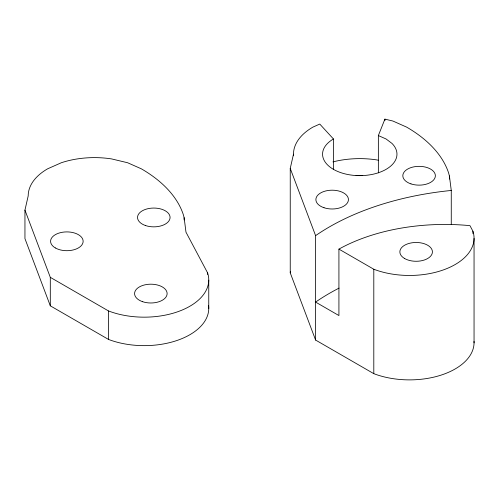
<?xml version="1.0" encoding="UTF-8"?>
<svg xmlns="http://www.w3.org/2000/svg" width="499" height="499" viewBox="0 0 499 499"><rect width="100%" height="100%" fill="white"/><g stroke="black" fill="none" stroke-linecap="round" stroke-linejoin="round"><path stroke-width="0.75" d="M208.594 305.725A64.552 37.269 0 0 1 176.733 340.567A64.552 37.269 0 0 1 108.508 339.426L50.305 305.825L24.95 238.616L24.95 210.135L28.2 195.876A66.267 38.261 0 0 1 47.611 168.818L61.333 162.743A66.267 38.261 0 0 1 111.62 158.919L127.607 162.743L141.329 168.818A152.463 88.024 0 0 1 183.333 214.707L184.125 217.658L185.977 232.172L207.615 272.909L207.615 274.45M474.019 341.41A64.552 37.269 0 0 1 440.929 375.167A64.552 37.269 0 0 1 373.801 373.664L315.599 340.062L290.243 272.847L290.243 168.425L293.493 154.166A66.267 38.261 0 0 1 312.904 127.114L319.765 124.07L333.457 138.978L333.457 169.267M290.243 272.847L290.58 271.344M378.361 172.847L378.361 135.566L384.904 119.118L392.894 121.032L406.623 127.114A152.463 88.024 0 0 1 448.62 172.997L449.412 175.947L451.264 190.462L451.264 224.463M378.367 160.273L376.913 159.929A66.267 38.261 0 0 0 332.945 161.894M378.361 135.566L386.07 138.978L391.983 143.425A37.207 21.482 0 0 1 381.099 171.762A37.207 21.482 0 0 1 331.261 167.97A37.207 21.482 0 0 1 333.457 138.978M338.921 249.107L373.801 269.242A64.552 37.269 0 0 0 445.239 269.223A64.552 37.269 0 0 0 472.909 231.199L469.958 225.648A152.669 88.142 0 0 0 338.921 249.107L338.921 315.555L315.599 302.088A226.733 130.906 0 0 1 339.064 288.104M24.95 210.135L50.305 277.344L108.508 310.952A64.552 37.269 0 0 0 179.946 310.933A64.552 37.269 0 0 0 207.615 272.909M290.243 168.425L315.599 235.64L315.599 340.062M474.05 238.441L474.05 342.863M472.909 231.199L472.909 233.538M449.412 175.947L449.412 179.066M384.904 119.118L384.904 120.671M373.801 269.242L373.801 373.664M293.493 154.166L293.493 155.725M208.757 280.151L208.757 308.632M184.125 217.658L184.125 219.965M108.508 310.952L108.508 339.426M50.305 277.344L50.305 305.825M315.599 235.64A226.733 130.906 0 0 1 451.264 190.462M356.03 175.511A37.207 21.482 0 0 1 362.748 175.473M55.352 247.947A16.274 9.4 0 0 0 82.585 243.73A16.274 9.4 0 0 0 62.649 232.222A16.274 9.4 0 0 0 55.352 247.947M145.658 225.592A16.274 9.4 0 0 0 170.072 217.452A16.274 9.4 0 0 0 145.658 209.318A16.274 9.4 0 0 0 145.658 225.592M142.708 301.727A16.274 9.4 0 0 0 167.121 293.587A16.274 9.4 0 0 0 142.708 285.453A16.274 9.4 0 0 0 142.708 301.727M404.627 258.526A16.274 9.4 0 0 0 431.86 254.315A16.274 9.4 0 0 0 411.925 242.801A16.274 9.4 0 0 0 404.627 258.526M324.013 207.727A16.274 9.4 0 0 0 348.433 199.594A16.274 9.4 0 0 0 324.013 191.454A16.274 9.4 0 0 0 324.013 207.727M410.951 183.882A16.274 9.4 0 0 0 435.365 175.742A16.274 9.4 0 0 0 410.951 167.608A16.274 9.4 0 0 0 410.951 183.882"/></g></svg>
